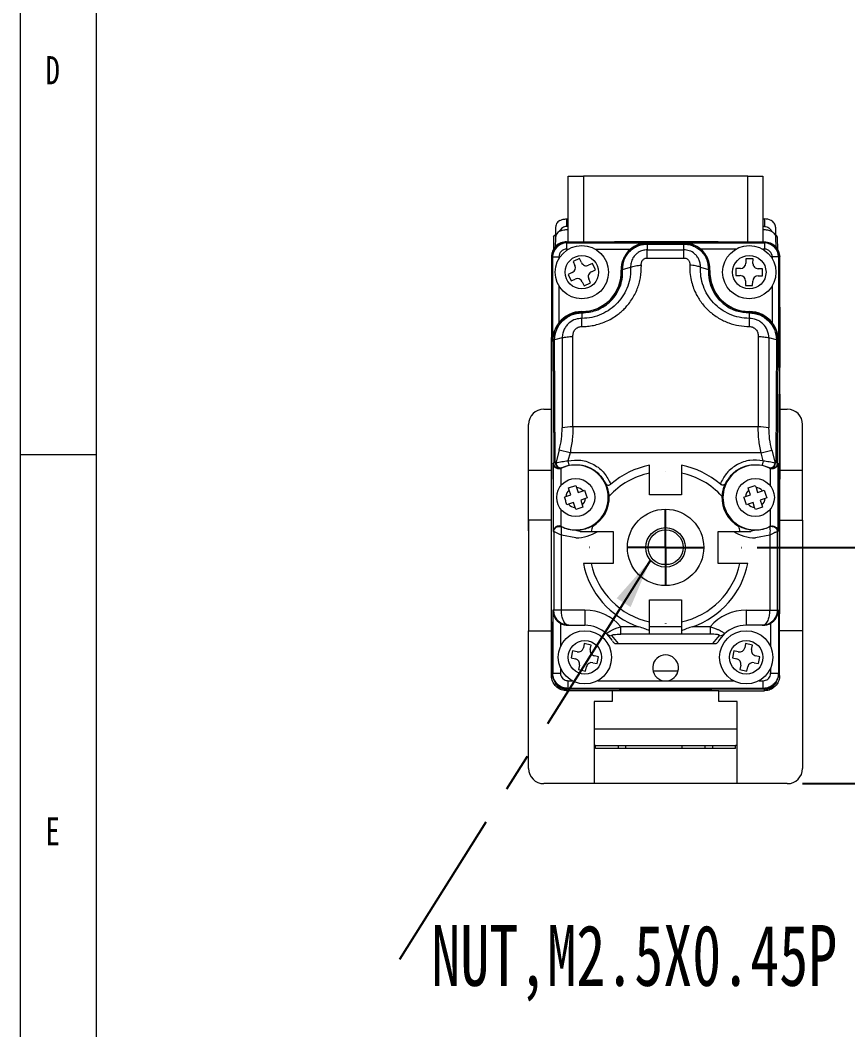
# Model space of a CAD drawing. Header units: millimetres. Extents: x 5 to 415, y 5 to 292.
# Drawn here: x 5 to 59.4, y 60.7 to 127 of the extents above; entities that cross this region are included whole.
import ezdxf

# ---------------------------------------------------------------- set-up
doc = ezdxf.new("R2010")
doc.units = ezdxf.units.MM
doc.linetypes.add('CENTERX2', pattern=[20.32, 12.7, -2.54, 2.54, -2.54])
doc.layers.add('CENTER_LINE', color=7, linetype='CENTERX2')
doc.styles.add('SLDTEXTSTYLE0', font='TXT', dxfattribs={"width": 0.7})
doc.styles.add('SLDTEXTSTYLE3', font='TXT', dxfattribs={"width": 0.75})
doc.dimstyles.new('SLDDIMSTYLE4', dxfattribs={"dimtxt": 4, "dimasz": 3.302, "dimexe": 0, "dimexo": 0.0625, "dimgap": 1, "dimtad": 1, "dimdec": 1, "dimrnd": 1e-09, "dimzin": 12, "dimdsep": 46, "dimtxsty": 'SLDTEXTSTYLE0', "dimsah": 1, "dimcen": 0.09, "dimadec": 0, "dimazin": 3, "dimtfac": 1, "dimtdec": 1, "dimtofl": 0, "dimtmove": 0, "dimatfit": 3, "dimfxl": 1, "dimfrac": 2, "dimtolj": 1, "dimtzin": 12, "dimarcsym": 0})
doc.dimstyles.new('SLDDIMSTYLE6', dxfattribs={"dimtxt": 0.18, "dimasz": 3.302, "dimexe": 0, "dimexo": 0.0625, "dimgap": 0, "dimtad": 0, "dimtih": 1, "dimtoh": 1, "dimdec": 0, "dimrnd": 1e-09, "dimzin": 0, "dimdsep": 46, "dimtxsty": 'Standard', "dimsah": 1, "dimcen": 0.09, "dimadec": 0, "dimazin": 0, "dimtfac": 3.302, "dimtdec": 0, "dimtofl": 0, "dimtmove": 0, "dimatfit": 3, "dimfxl": 1, "dimfrac": 2, "dimtolj": 1, "dimtzin": 0, "dimarcsym": 0})

# ---------------------------------------------------------------- blocks, each defined once
blk = doc.blocks.new('_D_33')
at = {"layer": 'CENTER_LINE'}
for p, q in [((53.416, 92.393), (67.411, 92.393)), ((66.411, 92.393), (66.411, 76.873)), ((56.406, 76.873), (67.411, 76.873))]:
    blk.add_line(p, q, dxfattribs=at)
for points in [[(66.411, 92.393), (65.903, 89.091), (66.919, 89.091)], [(66.411, 76.873), (66.919, 80.175), (65.903, 80.175)]]:
    blk.add_solid(points, dxfattribs=at)
at = {"layer": 'CENTER_LINE', "insert": (61.255, 79.839), "char_height": 4, "attachment_point": 1, "rotation": 90, "style": 'SLDTEXTSTYLE0'}
blk.add_mtext('15.5', dxfattribs=at)
blk = doc.blocks.new('SW_NOTE_0_10')
at = {"layer": 'CENTER_LINE', "color": 0, "insert": (2.097, 2.275), "char_height": 4, "attachment_point": 1, "style": 'SLDTEXTSTYLE0'}
blk.add_mtext('NUT,M2.5X0.45P', dxfattribs=at)
blk = doc.blocks.new('SW_CENTERMARKSYMBOL_11')
at = {"layer": 'CENTER_LINE', "color": 0}
for p, q in [((0, 5), (0, 5.01)), ((0, 0), (0, 2.5)), ((-5, 0), (-5.01, 0)), ((0, 0), (-2.5, 0)), ((0, 0), (0, -2.5)), ((0, 0), (2.5, 0)), ((5, 0), (5.01, 0)), ((0, -5), (0, -5.01))]:
    blk.add_line(p, q, dxfattribs=at)

msp = doc.modelspace()

# ---------------------------------------------------------------- linework, layer by layer
at = {"color": 7, "linetype": 'Continuous', "lineweight": 18}
for p, q in [((5, 292), (5, 5)), ((10, 287), (10, 10)), ((41.006, 112.475), (41.006, 116.775)), ((42.006, 116.775), (42.006, 112.475)), ((52.806, 116.775), (42.006, 116.775)), ((52.806, 112.475), (52.806, 116.775)), ((53.806, 116.775), (53.806, 112.475)), ((40.906, 113.976), (40.906, 113.476)), ((40.906, 113.975), (41.006, 113.975)), ((41.006, 113.476), (40.906, 113.476)), ((53.806, 113.975), (53.906, 113.975)), ((53.906, 113.476), (53.806, 113.476)), ((53.906, 113.975), (53.906, 113.476)), ((40.039, 112.775), (40.032, 111.933)), ((40.176, 112.975), (40.172, 112.726)), ((40.244, 112.975), (40.176, 112.975)), ((54.779, 111.933), (54.772, 112.775)), ((40.172, 112.726), (40.161, 112.127)), ((40.906, 112.475), (43.906, 112.475)), ((44.056, 112.45), (40.906, 112.45)), ((40.906, 112.427), (40.906, 112.394)), ((47.956, 112.427), (40.906, 112.427)), ((40.906, 112.394), (46.201, 112.394)), ((40.906, 112.394), (40.906, 111.987)), ((43.906, 112.45), (43.906, 112.475)), ((43.906, 112.475), (50.606, 112.475)), ((44.056, 112.46), (44.056, 112.45)), ((47.956, 112.46), (44.056, 112.46)), ((46.201, 112.383), (46.201, 112.394)), ((46.201, 112.383), (48.61, 112.383)), ((46.201, 112.322), (46.201, 111.941)), ((46.201, 112.322), (48.61, 112.322)), ((47.956, 112.467), (47.956, 112.427)), ((50.856, 112.467), (47.956, 112.467)), ((48.61, 112.383), (48.61, 112.394)), ((48.61, 112.394), (53.906, 112.394)), ((48.61, 111.941), (48.61, 112.322)), ((50.606, 112.475), (50.606, 112.467)), ((50.606, 112.475), (53.906, 112.475)), ((50.856, 112.427), (50.856, 112.467)), ((53.906, 112.43), (50.856, 112.43)), ((50.856, 112.427), (53.906, 112.427)), ((53.906, 112.427), (53.906, 112.394)), ((53.906, 112.394), (53.906, 111.987)), ((54.639, 112.726), (54.65, 112.127)), ((39.906, 111.475), (39.906, 108.575)), ((39.931, 108.328), (39.931, 111.476)), ((39.955, 106.173), (39.955, 111.475)), ((39.955, 111.475), (39.987, 111.475)), ((39.987, 111.475), (39.987, 105.975)), ((39.987, 111.475), (40.394, 111.475)), ((40.394, 111.475), (40.394, 111.357)), ((40.906, 111.987), (41.024, 111.987)), ((42.787, 111.987), (45.101, 111.987)), ((46.201, 111.941), (48.61, 111.941)), ((52.024, 111.987), (49.71, 111.987)), ((53.906, 111.987), (53.787, 111.987)), ((54.824, 111.475), (54.417, 111.475)), ((54.417, 111.475), (54.417, 111.357)), ((54.824, 111.475), (54.824, 105.975)), ((54.857, 111.475), (54.824, 111.475)), ((54.857, 106.173), (54.857, 111.475)), ((54.86, 108.128), (54.86, 111.476)), ((54.906, 108.175), (54.906, 111.475)), ((41.761, 111.369), (41.335, 111.179)), ((41.335, 111.179), (41.454, 110.913)), ((41.88, 111.103), (41.761, 111.369)), ((42.609, 111.046), (42.343, 110.927)), ((42.8, 110.62), (42.609, 111.046)), ((44.585, 110.648), (45.108, 110.807)), ((46.199, 111.406), (48.613, 111.406)), ((49.703, 110.807), (50.226, 110.648)), ((52.686, 111.354), (52.681, 111.062)), ((53.152, 111.347), (52.686, 111.354)), ((53.148, 111.055), (53.152, 111.347)), ((41.278, 110.45), (41.012, 110.331)), ((41.012, 110.331), (41.202, 109.905)), ((42.533, 110.501), (42.8, 110.62)), ((44.491, 110.596), (44.498, 110.596)), ((44.496, 110.675), (44.498, 110.596)), ((44.498, 110.596), (44.501, 110.475)), ((50.313, 110.596), (50.32, 110.596)), ((52.034, 110.722), (52.027, 110.256)), ((52.027, 110.256), (52.319, 110.251)), ((52.326, 110.718), (52.034, 110.722)), ((53.485, 110.233), (53.777, 110.229)), ((53.784, 110.695), (53.492, 110.7)), ((53.777, 110.229), (53.784, 110.695)), ((40.394, 109.594), (40.394, 107.146)), ((41.202, 109.905), (41.468, 110.024)), ((41.931, 109.848), (42.05, 109.581)), ((42.05, 109.581), (42.476, 109.772)), ((42.476, 109.772), (42.357, 110.038)), ((52.663, 109.896), (52.659, 109.604)), ((52.659, 109.604), (53.126, 109.597)), ((53.126, 109.597), (53.13, 109.889)), ((54.417, 109.594), (54.417, 107.146)), ((39.906, 108.575), (39.931, 108.575)), ((39.906, 108.575), (39.906, 97.475)), ((39.925, 106.173), (39.925, 108.328)), ((39.931, 108.328), (39.925, 108.328)), ((54.86, 108.175), (54.906, 108.175)), ((54.886, 108.128), (54.86, 108.128)), ((54.886, 106.173), (54.886, 108.128)), ((54.906, 108.175), (54.906, 104.203)), ((41.906, 107.862), (41.906, 107.887)), ((41.906, 107.8), (41.906, 107.441)), ((52.906, 107.887), (52.906, 107.862)), ((52.906, 107.8), (52.906, 107.441)), ((39.914, 87.475), (39.914, 106.173)), ((39.955, 106.173), (39.914, 106.173)), ((40.612, 106.158), (40.111, 106.029)), ((40.612, 106.158), (40.613, 100.239)), ((41.32, 100.315), (41.32, 106.26)), ((53.491, 106.26), (53.491, 100.315)), ((54.199, 106.158), (54.199, 100.239)), ((54.7, 106.029), (54.199, 106.158)), ((54.9, 106.173), (54.857, 106.173)), ((54.9, 104.203), (54.9, 106.173)), ((39.987, 105.975), (40.023, 105.975)), ((40.023, 105.975), (40.061, 97.92)), ((40.149, 97.975), (40.111, 106.029)), ((54.7, 106.029), (54.662, 97.975)), ((54.788, 105.975), (54.75, 97.92)), ((54.824, 105.975), (54.788, 105.975)), ((54.9, 104.203), (54.906, 104.203)), ((54.906, 102.463), (54.906, 104.203)), ((54.906, 102.463), (54.9, 102.463)), ((54.9, 87.475), (54.9, 102.463)), ((54.906, 102.463), (54.906, 97.475)), ((39.406, 101.473), (39.906, 101.473)), ((54.906, 101.473), (55.406, 101.473)), ((38.406, 97.473), (38.406, 100.473)), ((53.491, 100.315), (41.32, 100.315)), ((56.406, 97.473), (56.406, 100.473)), ((5, 98.5), (10, 98.5)), ((40.422, 98.79), (40.2, 97.933)), ((41.129, 98.607), (40.422, 98.79)), ((41.129, 98.607), (40.993, 98.082)), ((53.682, 98.607), (41.129, 98.607)), ((53.682, 98.607), (54.389, 98.79)), ((53.818, 98.082), (53.682, 98.607)), ((54.389, 98.79), (54.611, 97.933)), ((40.061, 97.92), (40.028, 97.92)), ((40.028, 97.92), (40.028, 93.43)), ((40.2, 97.933), (40.217, 97.936)), ((40.557, 97.612), (40.458, 97.581)), ((40.568, 97.589), (40.557, 97.612)), ((40.993, 98.082), (41.056, 97.789)), ((46.356, 97.282), (46.356, 97.792)), ((48.456, 97.792), (48.456, 97.282)), ((53.818, 98.082), (53.756, 97.789)), ((54.255, 97.612), (54.243, 97.589)), ((54.353, 97.581), (54.255, 97.612)), ((54.611, 97.933), (54.594, 97.936)), ((54.75, 97.92), (54.783, 97.92)), ((54.783, 97.92), (54.783, 93.43)), ((38.406, 93.473), (38.404, 97.472)), ((38.404, 97.472), (38.406, 97.472)), ((38.406, 94.173), (38.406, 97.473)), ((38.406, 97.473), (39.906, 97.473)), ((39.906, 97.475), (39.914, 97.475)), ((39.906, 97.473), (39.906, 96.873)), ((39.906, 97.473), (39.914, 97.473)), ((39.906, 93.425), (39.906, 97.375)), ((39.906, 97.375), (39.914, 97.375)), ((46.356, 95.843), (46.356, 97.282)), ((48.456, 97.282), (48.456, 95.843)), ((54.9, 97.475), (54.906, 97.475)), ((54.9, 97.473), (54.906, 97.473)), ((54.906, 97.375), (54.9, 97.375)), ((54.906, 97.473), (54.906, 96.873)), ((54.906, 97.473), (56.406, 97.473)), ((54.906, 93.425), (54.906, 97.375)), ((56.406, 94.173), (56.406, 97.473)), ((41.03, 96.305), (41.504, 96.464)), ((41.078, 96.163), (41.03, 96.305)), ((41.504, 96.464), (41.552, 96.322)), ((41.552, 96.322), (41.658, 96.006)), ((52.83, 96.305), (53.304, 96.464)), ((52.878, 96.163), (52.83, 96.305)), ((53.304, 96.464), (53.352, 96.322)), ((53.352, 96.322), (53.458, 96.006)), ((40.758, 95.704), (40.859, 95.738)), ((40.859, 95.738), (41.184, 95.847)), ((41.184, 95.847), (41.078, 96.163)), ((41.658, 96.006), (41.983, 96.115)), ((42.152, 95.608), (41.828, 95.5)), ((41.983, 96.115), (42.084, 96.149)), ((42.253, 95.642), (42.152, 95.608)), ((43.68, 95.727), (43.705, 95.755)), ((48.456, 95.843), (46.356, 95.843)), ((51.106, 95.755), (51.132, 95.727)), ((52.558, 95.704), (52.659, 95.738)), ((52.659, 95.738), (52.984, 95.847)), ((52.984, 95.847), (52.878, 96.163)), ((53.458, 96.006), (53.783, 96.115)), ((53.952, 95.608), (53.628, 95.5)), ((53.783, 96.115), (53.884, 96.149)), ((54.053, 95.642), (53.952, 95.608)), ((41.029, 95.232), (40.928, 95.198)), ((41.354, 95.341), (41.029, 95.232)), ((41.459, 95.025), (41.354, 95.341)), ((41.507, 94.883), (41.459, 95.025)), ((41.981, 95.042), (41.507, 94.883)), ((41.828, 95.5), (41.933, 95.184)), ((41.933, 95.184), (41.981, 95.042)), ((52.829, 95.232), (52.728, 95.198)), ((53.154, 95.341), (52.829, 95.232)), ((53.259, 95.025), (53.154, 95.341)), ((53.307, 94.883), (53.259, 95.025)), ((53.781, 95.042), (53.307, 94.883)), ((53.628, 95.5), (53.733, 95.184)), ((53.733, 95.184), (53.781, 95.042)), ((39.906, 94.173), (38.406, 94.173)), ((38.406, 94.173), (38.406, 86.923)), ((40.556, 93.738), (40.568, 93.762)), ((42.597, 93.765), (42.608, 93.801)), ((52.203, 93.801), (52.214, 93.765)), ((54.243, 93.762), (54.255, 93.738)), ((54.906, 94.173), (56.406, 94.173)), ((56.406, 94.173), (56.406, 86.923)), ((39.906, 88.025), (39.906, 93.425)), ((40.028, 93.43), (40.063, 93.43)), ((40.063, 93.43), (40.063, 88.275)), ((41.506, 93.018), (40.563, 93.191)), ((40.563, 88.275), (40.563, 93.191)), ((41.521, 93.518), (41.506, 93.518)), ((41.794, 93.443), (42.517, 93.443)), ((42.517, 93.443), (43.956, 93.443)), ((43.956, 93.443), (43.956, 91.343)), ((50.856, 93.443), (52.294, 93.443)), ((50.856, 91.343), (50.856, 93.443)), ((52.294, 93.443), (53.017, 93.443)), ((53.306, 93.518), (53.29, 93.518)), ((54.248, 93.191), (53.306, 93.018)), ((54.248, 93.191), (54.248, 88.275)), ((54.748, 93.43), (54.748, 88.275)), ((54.783, 93.43), (54.748, 93.43)), ((54.906, 88.025), (54.906, 93.425)), ((56.406, 93.476), (56.407, 88.308)), ((42.517, 91.343), (42.007, 91.343)), ((43.956, 91.343), (42.517, 91.343)), ((47.667, 91.273), (47.145, 91.273)), ((52.294, 91.343), (50.856, 91.343)), ((52.804, 91.343), (52.294, 91.343)), ((46.356, 87.505), (46.356, 88.943)), ((46.356, 88.943), (48.456, 88.943)), ((48.456, 88.943), (48.456, 87.505)), ((40.063, 88.275), (39.995, 88.275)), ((39.995, 88.275), (39.995, 84.129)), ((42.106, 88.275), (40.563, 88.275)), ((42.106, 88.275), (42.106, 87.275)), ((52.706, 88.275), (54.248, 88.275)), ((52.706, 88.275), (52.706, 87.275)), ((54.248, 88.275), (54.748, 88.275)), ((54.748, 88.275), (54.817, 88.275)), ((54.817, 88.275), (54.817, 84.129)), ((56.406, 88.308), (56.407, 88.308)), ((56.407, 88.308), (56.411, 78.078)), ((39.906, 88.025), (39.909, 88.025)), ((39.909, 83.975), (39.909, 88.025)), ((54.902, 88.025), (54.906, 88.025)), ((54.902, 83.975), (54.902, 88.025)), ((38.406, 77.873), (38.406, 86.923)), ((38.406, 86.923), (39.909, 86.923)), ((39.914, 87.475), (39.963, 87.475)), ((39.963, 87.475), (39.963, 84.098)), ((40.503, 87.41), (40.503, 85.877)), ((41.004, 87.275), (41.054, 87.275)), ((41.054, 87.275), (42.106, 87.275)), ((45.637, 87.185), (44.466, 87.185)), ((46.356, 86.911), (46.356, 87.505)), ((48.456, 87.185), (46.356, 87.185)), ((46.356, 86.695), (46.356, 86.911)), ((48.456, 87.505), (48.456, 86.911)), ((48.456, 86.911), (48.456, 86.695)), ((50.345, 87.185), (49.174, 87.185)), ((50.345, 87.185), (50.345, 86.695)), ((53.757, 87.275), (52.706, 87.275)), ((53.757, 87.275), (53.808, 87.275)), ((54.308, 87.41), (54.308, 85.877)), ((54.848, 87.475), (54.9, 87.475)), ((54.848, 84.098), (54.848, 87.475)), ((56.406, 86.923), (54.902, 86.923)), ((56.406, 86.923), (56.406, 77.873)), ((43.531, 86.718), (43.893, 86.27)), ((44.303, 86.075), (43.87, 86.595)), ((46.356, 86.695), (44.466, 86.695)), ((48.456, 86.695), (46.356, 86.695)), ((50.345, 86.695), (48.456, 86.695)), ((50.509, 86.075), (50.941, 86.595)), ((50.901, 86.25), (51.281, 86.718)), ((41.302, 85.591), (41.201, 85.135)), ((41.587, 85.527), (41.302, 85.591)), ((42.068, 86.078), (42.004, 85.793)), ((42.523, 85.977), (42.068, 86.078)), ((42.46, 85.692), (42.523, 85.977)), ((44.303, 86.075), (50.509, 86.075)), ((51.902, 85.591), (51.801, 85.135)), ((52.187, 85.527), (51.902, 85.591)), ((52.668, 86.078), (52.604, 85.793)), ((53.123, 85.977), (52.668, 86.078)), ((53.06, 85.692), (53.123, 85.977)), ((41.201, 85.135), (41.486, 85.072)), ((43.01, 85.211), (42.726, 85.275)), ((42.909, 84.756), (43.01, 85.211)), ((51.801, 85.135), (52.086, 85.072)), ((53.61, 85.211), (53.326, 85.275)), ((53.509, 84.756), (53.61, 85.211)), ((40.503, 84.469), (40.503, 84.129)), ((41.751, 84.654), (41.688, 84.37)), ((41.688, 84.37), (42.144, 84.268)), ((42.144, 84.268), (42.207, 84.553)), ((42.625, 84.819), (42.909, 84.756)), ((48.231, 84.273), (46.58, 84.273)), ((52.351, 84.654), (52.288, 84.37)), ((52.288, 84.37), (52.744, 84.268)), ((52.744, 84.268), (52.807, 84.553)), ((53.225, 84.819), (53.509, 84.756)), ((54.308, 84.469), (54.308, 84.129)), ((39.995, 84.129), (39.963, 84.098)), ((39.995, 84.129), (40.503, 84.129)), ((40.995, 83.638), (41.265, 83.638)), ((40.995, 83.638), (40.995, 83.13)), ((42.946, 83.638), (47.258, 83.638)), ((47.553, 83.638), (51.865, 83.638)), ((53.546, 83.638), (53.817, 83.638)), ((53.817, 83.13), (53.817, 83.638)), ((54.308, 84.129), (54.817, 84.129)), ((54.817, 84.129), (54.848, 84.098)), ((44.356, 83.077), (40.906, 83.077)), ((43.906, 82.979), (40.906, 82.979)), ((40.995, 83.13), (40.963, 83.098)), ((40.963, 83.098), (44.406, 83.098)), ((53.817, 83.13), (40.995, 83.13)), ((43.906, 82.991), (50.906, 82.991)), ((43.906, 82.979), (43.906, 82.991)), ((43.906, 82.979), (43.906, 82.273)), ((44.356, 83.098), (44.356, 83.077)), ((44.356, 83.065), (44.356, 83.077)), ((50.456, 83.065), (44.356, 83.065)), ((44.406, 83.098), (44.406, 83.075)), ((44.406, 83.075), (50.406, 83.075)), ((53.848, 83.098), (50.406, 83.098)), ((50.406, 83.075), (50.406, 83.098)), ((50.456, 83.098), (50.456, 83.077)), ((50.456, 83.065), (50.456, 83.077)), ((53.906, 83.077), (50.456, 83.077)), ((50.906, 82.979), (50.906, 82.991)), ((50.906, 82.273), (50.906, 82.979)), ((50.906, 82.979), (53.906, 82.979)), ((53.817, 83.13), (53.848, 83.098)), ((43.906, 82.273), (42.706, 82.273)), ((42.706, 82.273), (42.706, 76.873)), ((52.106, 82.273), (50.906, 82.273)), ((52.106, 76.873), (52.106, 82.273)), ((42.706, 80.474), (52.106, 80.477)), ((42.806, 79.373), (42.706, 79.373)), ((42.806, 79.173), (42.806, 79.373)), ((42.806, 79.373), (44.306, 79.373)), ((52.006, 79.173), (42.806, 79.173)), ((44.306, 79.373), (44.806, 79.373)), ((44.806, 79.173), (44.806, 79.373)), ((44.806, 79.373), (48.506, 79.373)), ((48.506, 79.373), (50.006, 79.373)), ((50.006, 79.173), (50.006, 79.373)), ((50.006, 79.373), (50.506, 79.373)), ((50.506, 79.373), (52.006, 79.373)), ((52.006, 79.173), (52.006, 79.373)), ((52.106, 79.373), (52.006, 79.373)), ((56.411, 78.078), (56.406, 77.976)), ((42.706, 76.873), (39.406, 76.873)), ((52.106, 76.873), (42.706, 76.873)), ((55.406, 76.873), (52.106, 76.873))]:
    msp.add_line(p, q, dxfattribs=at)
at = {"color": 8, "linetype": 'Continuous', "lineweight": 18}
for p, q in [((53.906, 112.427), (53.906, 112.43)), ((39.955, 111.474), (39.931, 111.476)), ((54.86, 111.476), (54.857, 111.476)), ((44.539, 111.001), (44.496, 110.675)), ((54.718, 106.426), (54.788, 105.975)), ((40.528, 97.572), (40.528, 96.452)), ((54.283, 97.572), (54.283, 96.452)), ((40.528, 94.894), (40.528, 93.779)), ((54.283, 94.894), (54.283, 93.779)), ((44.306, 79.173), (44.306, 79.373)), ((48.506, 79.173), (48.506, 79.373)), ((50.506, 79.173), (50.506, 79.373))]:
    msp.add_line(p, q, dxfattribs=at)
at = {"color": 7, "linetype": 'Continuous', "lineweight": 18, "flags": 128}
for points in [[(40.039, 112.775), (40.112, 112.884), (40.176, 112.959)], [(54.772, 112.775), (54.699, 112.884), (54.622, 112.973)], [(44.466, 86.695), (44.466, 86.719), (44.466, 86.757), (44.466, 86.807), (44.466, 86.868), (44.466, 86.939), (44.466, 87.017), (44.466, 87.1), (44.466, 87.185)]]:
    msp.add_lwpolyline(points, dxfattribs=at)
at = {"color": 7, "linetype": 'Continuous', "lineweight": 18}
for centre, radius in [((41.906, 110.475), 1.75), ((52.906, 110.475), 1.75), ((41.906, 110.475), 1.1), ((52.906, 110.475), 1.1), ((41.506, 95.673), 1.25), ((53.306, 95.673), 1.25), ((47.406, 92.393), 2.51), ((47.406, 92.393), 1.3), ((47.406, 92.393), 1.15), ((42.106, 85.173), 1.75), ((52.706, 85.173), 1.75), ((42.106, 85.173), 1.1), ((52.706, 85.173), 1.1)]:
    msp.add_circle(centre, radius, dxfattribs=at)
for centre, radius, start, end in [((53.906, 112.975), 1, 63.69863, 90), ((40.672, 112.717), 0.5, 117.88834, 179), ((40.906, 111.475), 0.951, 90, 180), ((40.906, 111.475), 0.919, 90, 180), ((53.906, 111.475), 0.951, 0, 90), ((53.906, 111.475), 0.919, 0, 90), ((40.906, 111.475), 0.512, 90, 180), ((46.201, 110.675), 1.712, 129.9741, 182.66588), ((48.61, 110.675), 1.712, 357.33412, 50.0259), ((53.906, 111.475), 0.512, 0, 90), ((41.135, 110.77), 0.35, 294.10475, 24.10475), ((42.2, 111.246), 0.35, 204.10475, 294.10475), ((52.331, 111.068), 0.35, 269.12294, 359.12294), ((53.498, 111.05), 0.35, 179.12294, 269.12294), ((41.906, 110.475), 2.588, 270, 2.66588), ((42.676, 110.181), 0.35, 114.10475, 204.10475), ((52.906, 110.475), 2.588, 177.33412, 270), ((52.313, 109.901), 0.35, 359.12294, 89.12294), ((53.48, 109.883), 0.35, 89.12294, 179.12294), ((41.611, 109.705), 0.35, 24.10475, 114.10475), ((41.906, 105.975), 1.912, 90, 142.25835), ((52.906, 105.975), 1.912, 37.74165, 90), ((39.406, 100.473), 1, 90, 180), ((55.406, 100.473), 1, 0, 90), ((41.28, 97.355), 2.96, 89.21959, 103.01862), ((53.532, 97.355), 2.96, 76.98138, 90.78041), ((40.154, 97.869), 0.106, 92.8684, 151.15593), ((40.406, 97.92), 0.369, 289.34492, 296.10388), ((41.506, 95.675), 2.131, 243.89612, 116.10388), ((47.406, 92.393), 5.5, 101.00584, 130.89061), ((47.406, 92.393), 5.5, 49.10939, 78.99416), ((53.306, 95.675), 2.131, 63.89612, 296.10388), ((54.406, 97.92), 0.369, 243.89612, 250.65508), ((54.657, 97.869), 0.106, 28.84509, 87.13117), ((47.406, 92.393), 5, 102.12235, 137.74369), ((47.406, 92.393), 5, 42.25631, 77.87765), ((41.506, 95.673), 0.65, 42.79227, 85.91924), ((53.306, 95.673), 0.65, 42.79227, 85.91924), ((41.506, 95.673), 0.65, 131.15897, 174.28594), ((41.506, 95.673), 0.65, 311.15897, 354.28594), ((41.506, 95.675), 2.201, 299.74165, 2.08246), ((53.306, 95.675), 2.201, 177.91754, 240.25835), ((53.306, 95.673), 0.65, 131.15897, 174.28594), ((53.306, 95.673), 0.65, 311.15897, 354.28594), ((41.506, 95.673), 0.65, 222.79227, 265.91924), ((53.306, 95.673), 0.65, 222.79227, 265.91924), ((40.406, 93.43), 0.369, 63.89612, 70.65508), ((47.406, 92.393), 5, 164.08042, 167.87765), ((47.406, 92.393), 5, 12.12235, 15.91958), ((54.406, 93.43), 0.369, 109.34492, 116.10388), ((41.506, 95.675), 2.657, 270, 302.85003), ((53.306, 95.675), 2.657, 237.14997, 270), ((47.406, 92.393), 5.5, 191.00584, 251.24061), ((47.406, 92.393), 5, 192.12235, 257.87765), ((47.406, 92.393), 5, 282.12235, 347.87765), ((47.406, 92.393), 5.5, 288.75939, 348.99416), ((42.106, 85.175), 3.1, 40.41773, 90), ((52.706, 85.175), 3.1, 90, 139.58227), ((42.106, 85.175), 2.1, 47.27154, 90), ((52.706, 85.175), 2.1, 90, 132.72846), ((43.848, 87.064), 0.47, 227.47679, 272.6664), ((50.963, 87.064), 0.47, 267.3336, 312.52321), ((41.663, 85.869), 0.35, 257.48214, 347.48214), ((42.802, 85.616), 0.35, 167.48214, 257.48214), ((52.263, 85.869), 0.35, 257.48214, 347.48214), ((53.402, 85.616), 0.35, 167.48214, 257.48214), ((41.41, 84.73), 0.35, 347.48214, 77.48214), ((47.406, 84.475), 0.85, 279.97078, 260.02922), ((52.01, 84.73), 0.35, 347.48214, 77.48214), ((42.549, 84.477), 0.35, 77.48214, 167.48214), ((53.149, 84.477), 0.35, 77.48214, 167.48214), ((47.406, 84.475), 0.85, 260.02922, 279.97078), ((39.406, 77.873), 1, 180, 270), ((55.406, 77.873), 1, 270, 0)]:
    msp.add_arc(centre, radius, start, end, dxfattribs=at)
for centre, major_axis, ratio, start_param, end_param in [((46.201, 110.704), (0, 1.69), 0.999853, 0, 0.708773), ((48.61, 110.704), (0, 1.69), 0.999853, 5.574412, 6.283185), ((41.873, 105.975), (1.886, 0), 0.999853, 2.472305, 3.141593), ((52.938, 105.975), (1.886, 0), 0.999853, 0, 0.669288), ((41.012, 88.275), (1.018, 0), 0.982697, 3.141593, 4.188702), ((53.799, 88.275), (1.018, 0), 0.982697, 5.236076, 6.283185), ((41.004, 88.275), (-1, 0), 0.999848, 1.04711, 1.570796), ((53.808, 88.275), (-1, 0), 0.999848, 1.570796, 2.094483), ((40.963, 84.098), (0.707, 0.707), 0.999695, 2.356347, 3.926839), ((53.848, 84.098), (0.707, -0.707), 0.999695, 5.497939, 7.068431)]:
    msp.add_ellipse(centre, major_axis=major_axis, ratio=ratio, start_param=start_param, end_param=end_param, dxfattribs=at)
for points in [[(41.006, 116.775), (41.021, 116.775), (41.051, 116.775), (41.282, 116.775), (41.613, 116.775), (41.875, 116.775), (42.006, 116.775)], [(52.806, 116.775), (52.937, 116.775), (53.199, 116.775), (53.529, 116.775), (53.761, 116.775), (53.791, 116.775), (53.806, 116.775)], [(40.463, 113.872), (40.533, 113.902), (40.675, 113.962), (40.829, 113.971), (40.906, 113.975)], [(40.438, 113.159), (40.528, 113.199), (40.709, 113.278), (40.907, 113.273), (41.006, 113.27)], [(53.806, 113.27), (53.904, 113.273), (54.102, 113.278), (54.283, 113.199), (54.373, 113.159)], [(54.373, 113.159), (54.411, 113.136), (54.487, 113.088), (54.57, 112.982), (54.627, 112.859), (54.635, 112.771), (54.639, 112.726)], [(40.906, 112.475), (40.775, 112.46), (40.513, 112.43), (40.182, 112.199), (39.951, 111.869), (39.921, 111.607), (39.906, 111.475)], [(46.201, 112.322), (46.201, 112.339), (46.201, 112.374), (46.201, 112.38), (46.201, 112.383)], [(48.61, 112.322), (48.61, 112.339), (48.61, 112.374), (48.61, 112.38), (48.61, 112.383)], [(53.906, 112.475), (54.037, 112.46), (54.299, 112.43), (54.629, 112.199), (54.861, 111.869), (54.891, 111.607), (54.906, 111.475)], [(46.199, 111.406), (46.199, 111.51), (46.2, 111.718), (46.201, 111.867), (46.201, 111.941)], [(48.613, 111.406), (48.612, 111.51), (48.612, 111.718), (48.611, 111.867), (48.61, 111.941)], [(40.928, 95.198), (40.899, 95.282), (40.843, 95.451), (40.786, 95.62), (40.758, 95.704)], [(42.084, 96.149), (42.112, 96.064), (42.168, 95.895), (42.225, 95.727), (42.253, 95.642)], [(52.728, 95.198), (52.699, 95.282), (52.643, 95.451), (52.586, 95.62), (52.558, 95.704)], [(53.884, 96.149), (53.912, 96.064), (53.968, 95.895), (54.025, 95.727), (54.053, 95.642)], [(40.563, 88.275), (40.498, 88.275), (40.368, 88.275), (40.204, 88.275), (40.088, 88.275), (40.071, 88.275), (40.063, 88.275)]]:
    msp.add_open_spline(points, degree=3, dxfattribs=at)
for points, knots in [([(40.184, 113.432), (40.182, 113.327), (40.18, 113.181), (40.177, 113.021), (40.176, 112.975)], [0, 0, 0, 0, 0.715699, 1, 1, 1, 1]), ([(40.463, 113.872), (40.418, 113.845), (40.33, 113.791), (40.238, 113.665), (40.192, 113.541), (40.186, 113.463), (40.184, 113.432)], [0, 0, 0, 0, 0.270501, 0.540639, 0.820445, 1, 1, 1, 1]), ([(40.906, 113.476), (40.856, 113.471), (40.756, 113.463), (40.621, 113.395), (40.507, 113.294), (40.463, 113.205), (40.44, 113.16)], [0, 0, 0, 0, 0.249883, 0.499844, 0.749883, 1, 1, 1, 1]), ([(53.906, 113.476), (53.955, 113.471), (54.055, 113.463), (54.191, 113.395), (54.304, 113.294), (54.349, 113.205), (54.371, 113.16)], [0, 0, 0, 0, 0.249826, 0.499768, 0.749826, 1, 1, 1, 1]), ([(54.627, 113.432), (54.623, 113.478), (54.614, 113.568), (54.554, 113.695), (54.466, 113.802), (54.387, 113.849), (54.349, 113.872)], [0, 0, 0, 0, 0.268331, 0.522065, 0.764688, 1, 1, 1, 1]), ([(54.627, 113.432), (54.628, 113.357), (54.631, 113.212), (54.634, 113.052), (54.635, 112.975)], [0, 0, 0, 0, 0.523313, 1, 1, 1, 1]), ([(39.931, 111.476), (39.941, 111.585), (39.963, 111.804), (40.131, 112.097), (40.378, 112.317), (40.653, 112.434), (40.834, 112.446), (40.906, 112.45)], [0, 0, 0, 0, 0.2147029, 0.4294066, 0.6440916, 0.8587692, 1, 1, 1, 1]), ([(46.201, 112.383), (45.996, 112.362), (45.579, 112.318), (45.042, 111.979), (44.716, 111.55), (44.561, 111.211), (44.543, 111.042), (44.539, 111.001)], [0, 0, 0, 0, 0.2611454, 0.5316028, 0.7815311, 0.9478388, 1, 1, 1, 1]), ([(44.585, 110.648), (44.603, 110.864), (44.637, 111.296), (44.947, 111.763), (45.275, 112.044), (45.562, 112.201), (45.874, 112.302), (46.092, 112.315), (46.201, 112.322)], [0, 0, 0, 0, 0.249328, 0.498429, 0.623734, 0.74892, 0.874188, 1, 1, 1, 1]), ([(50.284, 111.002), (50.281, 111.018), (50.25, 111.174), (50.125, 111.519), (49.779, 111.97), (49.237, 112.317), (48.817, 112.361), (48.61, 112.383)], [0, 0, 0, 0, 0.019748, 0.204658, 0.465549, 0.736715, 1, 1, 1, 1]), ([(48.61, 112.322), (48.719, 112.315), (48.937, 112.302), (49.249, 112.201), (49.536, 112.044), (49.865, 111.763), (50.174, 111.296), (50.209, 110.864), (50.226, 110.648)], [0, 0, 0, 0, 0.125761, 0.251022, 0.376238, 0.501616, 0.75075, 1, 1, 1, 1]), ([(53.906, 112.43), (54.016, 112.427), (54.136, 112.425), (54.236, 112.368), (54.244, 112.364)], [0, 0, 0, 0, 0.926341, 1, 1, 1, 1]), ([(46.201, 111.941), (46.102, 111.933), (45.894, 111.917), (45.629, 111.792), (45.413, 111.619), (45.241, 111.396), (45.122, 111.115), (45.112, 110.905), (45.108, 110.807)], [0, 0, 0, 0, 0.1677364, 0.3521428, 0.4871717, 0.6389737, 0.831837, 1, 1, 1, 1]), ([(49.703, 110.807), (49.7, 110.898), (49.693, 111.073), (49.606, 111.315), (49.481, 111.521), (49.279, 111.732), (48.985, 111.905), (48.729, 111.93), (48.61, 111.941)], [0, 0, 0, 0, 0.1558575, 0.3009533, 0.4379236, 0.5671246, 0.799357, 1, 1, 1, 1]), ([(54.792, 111.792), (54.809, 111.757), (54.856, 111.658), (54.858, 111.547), (54.86, 111.476)], [0, 0, 0, 0, 0.3551991, 1, 1, 1, 1]), ([(41.901, 106.906), (42.03, 106.909), (42.289, 106.915), (42.682, 106.977), (43.078, 107.078), (43.479, 107.228), (43.87, 107.423), (44.206, 107.644), (44.485, 107.867), (44.714, 108.084), (44.947, 108.343), (45.175, 108.649), (45.385, 109.004), (45.551, 109.369), (45.675, 109.737), (45.802, 110.255), (45.812, 110.663), (45.818, 110.946)], [0, 0, 0, 0, 0.060235, 0.121547, 0.186565, 0.252318, 0.32267, 0.392872, 0.442647, 0.492629, 0.543146, 0.609312, 0.67526, 0.741717, 0.80245, 0.863246, 1, 1, 1, 1]), ([(45.108, 110.807), (45.107, 110.597), (45.106, 110.174), (44.942, 109.554), (44.667, 108.971), (44.274, 108.452), (43.781, 108.017), (43.203, 107.693), (42.57, 107.479), (42.126, 107.454), (41.906, 107.441)], [0, 0, 0, 0, 0.123584, 0.248726, 0.373798, 0.499207, 0.624438, 0.749796, 0.875432, 1, 1, 1, 1]), ([(45.108, 110.807), (45.212, 110.837), (45.419, 110.897), (45.685, 110.929), (45.818, 110.946)], [0, 0, 0, 0, 0.5001299, 1, 1, 1, 1]), ([(45.818, 110.946), (45.815, 110.972), (45.809, 111.026), (45.822, 111.108), (45.851, 111.189), (45.897, 111.262), (45.958, 111.324), (46.032, 111.37), (46.113, 111.401), (46.17, 111.405), (46.199, 111.406)], [0, 0, 0, 0, 0.11782, 0.242931, 0.371062, 0.499161, 0.624773, 0.752597, 0.87771, 1, 1, 1, 1]), ([(48.613, 111.406), (48.641, 111.405), (48.698, 111.401), (48.779, 111.37), (48.853, 111.324), (48.914, 111.263), (48.96, 111.189), (48.989, 111.109), (49.003, 111.026), (48.996, 110.972), (48.993, 110.945)], [0, 0, 0, 0, 0.120683, 0.247152, 0.372056, 0.500257, 0.625655, 0.756459, 0.880216, 1, 1, 1, 1]), ([(48.993, 110.945), (48.993, 110.779), (48.992, 110.443), (49.075, 109.963), (49.204, 109.512), (49.416, 109.008), (49.752, 108.454), (50.263, 107.897), (50.871, 107.447), (51.538, 107.132), (52.222, 106.938), (52.682, 106.917), (52.91, 106.906)], [0, 0, 0, 0, 0.080707, 0.163031, 0.235727, 0.308087, 0.427291, 0.54596, 0.667966, 0.784297, 0.893231, 1, 1, 1, 1]), ([(49.703, 110.807), (49.693, 110.811), (49.599, 110.841), (49.373, 110.899), (49.125, 110.929), (48.993, 110.945)], [0, 0, 0, 0, 0.0573832, 0.5007192, 1, 1, 1, 1]), ([(52.906, 107.441), (52.685, 107.454), (52.241, 107.48), (51.607, 107.692), (51.031, 108.017), (50.538, 108.452), (50.144, 108.971), (49.87, 109.554), (49.705, 110.174), (49.704, 110.597), (49.703, 110.807)], [0, 0, 0, 0, 0.1246908, 0.2501464, 0.3754264, 0.5008375, 0.6259945, 0.7513068, 0.8764488, 1, 1, 1, 1]), ([(41.906, 107.8), (42.222, 107.831), (42.712, 107.88), (43.312, 108.179), (43.745, 108.502), (44.117, 108.927), (44.401, 109.44), (44.581, 110.025), (44.584, 110.437), (44.585, 110.648)], [0, 0, 0, 0, 0.2085135, 0.3236811, 0.4455327, 0.5742537, 0.7096409, 0.8517686, 1, 1, 1, 1]), ([(44.501, 110.475), (44.493, 110.309), (44.477, 109.978), (44.33, 109.486), (44.098, 109.037), (43.829, 108.701), (43.583, 108.471), (43.31, 108.263), (42.936, 108.059), (42.439, 107.894), (42.087, 107.873), (41.906, 107.862)], [0, 0, 0, 0, 0.125745, 0.25123, 0.384795, 0.501655, 0.567479, 0.631015, 0.751263, 0.872159, 1, 1, 1, 1]), ([(44.498, 110.596), (44.499, 110.601), (44.501, 110.61), (44.519, 110.624), (44.547, 110.637), (44.573, 110.644), (44.585, 110.648)], [0, 0, 0, 0, 0.247686, 0.500027, 0.752355, 1, 1, 1, 1]), ([(50.226, 110.648), (50.229, 110.412), (50.236, 109.936), (50.467, 109.306), (50.826, 108.748), (51.335, 108.264), (52.056, 107.878), (52.624, 107.826), (52.906, 107.8)], [0, 0, 0, 0, 0.165533, 0.335366, 0.46358, 0.624197, 0.813309, 1, 1, 1, 1]), ([(50.313, 110.596), (50.311, 110.603), (50.306, 110.615), (50.277, 110.631), (50.25, 110.641), (50.232, 110.646), (50.226, 110.648)], [0, 0, 0, 0, 0.375097, 0.670769, 0.878802, 1, 1, 1, 1]), ([(52.906, 107.862), (52.721, 107.873), (52.358, 107.896), (51.846, 108.07), (51.381, 108.334), (50.989, 108.682), (50.67, 109.104), (50.487, 109.489), (50.384, 109.824), (50.329, 110.1), (50.306, 110.364), (50.311, 110.535), (50.313, 110.596)], [0, 0, 0, 0, 0.126294, 0.248663, 0.370087, 0.498036, 0.617487, 0.748454, 0.805475, 0.874075, 0.955183, 1, 1, 1, 1]), ([(40.083, 106.427), (40.086, 106.446), (40.119, 106.68), (40.314, 107.023), (40.635, 107.39), (40.984, 107.638), (41.407, 107.823), (41.734, 107.848), (41.906, 107.862)], [0, 0, 0, 0, 0.023377, 0.284963, 0.454083, 0.610185, 0.794428, 1, 1, 1, 1]), ([(40.111, 106.029), (40.14, 106.261), (40.198, 106.724), (40.612, 107.308), (41.202, 107.719), (41.671, 107.773), (41.906, 107.8)], [0, 0, 0, 0, 0.249805, 0.499421, 0.749356, 1, 1, 1, 1]), ([(41.906, 107.862), (41.906, 107.859), (41.906, 107.852), (41.906, 107.817), (41.906, 107.8)], [0, 0, 0, 0, 0.497258, 1, 1, 1, 1]), ([(52.906, 107.8), (52.906, 107.817), (52.906, 107.852), (52.906, 107.859), (52.906, 107.862)], [0, 0, 0, 0, 0.502742, 1, 1, 1, 1]), ([(52.906, 107.862), (53.084, 107.847), (53.459, 107.816), (53.917, 107.59), (54.268, 107.3), (54.52, 106.969), (54.688, 106.669), (54.713, 106.469), (54.718, 106.426)], [0, 0, 0, 0, 0.213112, 0.447815, 0.598568, 0.757367, 0.948269, 1, 1, 1, 1]), ([(52.906, 107.8), (53.14, 107.773), (53.609, 107.72), (54.199, 107.309), (54.613, 106.725), (54.671, 106.261), (54.7, 106.029)], [0, 0, 0, 0, 0.250224, 0.500004, 0.749764, 1, 1, 1, 1]), ([(41.906, 107.441), (41.766, 107.428), (41.469, 107.4), (41.126, 107.201), (40.891, 106.963), (40.743, 106.731), (40.637, 106.459), (40.621, 106.261), (40.612, 106.158)], [0, 0, 0, 0, 0.20459, 0.437673, 0.566426, 0.702382, 0.846176, 1, 1, 1, 1]), ([(41.32, 106.26), (41.322, 106.34), (41.325, 106.46), (41.392, 106.608), (41.463, 106.709), (41.554, 106.794), (41.661, 106.857), (41.779, 106.899), (41.861, 106.904), (41.901, 106.906)], [0, 0, 0, 0, 0.245572, 0.373218, 0.499285, 0.625401, 0.751777, 0.877837, 1, 1, 1, 1]), ([(41.901, 106.906), (41.902, 107.01), (41.904, 107.217), (41.905, 107.366), (41.906, 107.441)], [0, 0, 0, 0, 0.4972757, 1, 1, 1, 1]), ([(52.906, 107.441), (52.906, 107.366), (52.907, 107.217), (52.909, 107.01), (52.91, 106.906)], [0, 0, 0, 0, 0.502722, 1, 1, 1, 1]), ([(54.199, 106.158), (54.177, 106.329), (54.135, 106.664), (53.879, 107.026), (53.612, 107.241), (53.311, 107.398), (53.065, 107.424), (52.906, 107.441)], [0, 0, 0, 0, 0.256012, 0.50256, 0.638236, 0.766006, 1, 1, 1, 1]), ([(52.91, 106.906), (52.95, 106.904), (53.032, 106.899), (53.15, 106.857), (53.257, 106.794), (53.348, 106.709), (53.419, 106.609), (53.486, 106.461), (53.489, 106.34), (53.491, 106.26)], [0, 0, 0, 0, 0.121784, 0.248137, 0.373872, 0.500587, 0.62603, 0.753831, 1, 1, 1, 1]), ([(40.612, 106.158), (40.716, 106.184), (40.923, 106.234), (41.188, 106.252), (41.32, 106.26)], [0, 0, 0, 0, 0.5004353, 1, 1, 1, 1]), ([(53.491, 106.26), (53.624, 106.252), (53.888, 106.235), (54.095, 106.184), (54.199, 106.158)], [0, 0, 0, 0, 0.49864, 1, 1, 1, 1]), ([(40.111, 106.029), (40.102, 106.027), (40.075, 106.021), (40.047, 106.013), (40.027, 105.999), (40.024, 105.983), (40.023, 105.975)], [0, 0, 0, 0, 0.183981, 0.49927, 0.753248, 1, 1, 1, 1]), ([(54.7, 106.029), (54.713, 106.026), (54.739, 106.018), (54.766, 106.014), (54.782, 106), (54.787, 105.983), (54.788, 105.978), (54.788, 105.975)], [0, 0, 0, 0, 0.2498864, 0.4999256, 0.7479591, 0.9077936, 1, 1, 1, 1]), ([(40.422, 98.79), (40.478, 99.033), (40.588, 99.517), (40.605, 100), (40.613, 100.239)], [0, 0, 0, 0, 0.504154, 1, 1, 1, 1]), ([(41.32, 100.315), (41.312, 100.034), (41.295, 99.467), (41.185, 98.895), (41.129, 98.607)], [0, 0, 0, 0, 0.495576, 1, 1, 1, 1]), ([(53.682, 98.607), (53.627, 98.895), (53.516, 99.467), (53.5, 100.034), (53.491, 100.315)], [0, 0, 0, 0, 0.504417, 1, 1, 1, 1]), ([(54.389, 98.79), (54.334, 99.033), (54.223, 99.517), (54.207, 100), (54.199, 100.239)], [0, 0, 0, 0, 0.504153, 1, 1, 1, 1]), ([(40.528, 97.572), (40.494, 97.563), (40.426, 97.546), (40.323, 97.556), (40.217, 97.594), (40.109, 97.678), (40.044, 97.795), (40.029, 97.883), (40.028, 97.92), (40.028, 97.92)], [0, 0, 0, 0, 0.117763, 0.235394, 0.357437, 0.547783, 0.812584, 0.994967, 1, 1, 1, 1]), ([(40.458, 97.581), (40.434, 97.579), (40.384, 97.574), (40.31, 97.588), (40.241, 97.616), (40.179, 97.658), (40.128, 97.713), (40.09, 97.776), (40.066, 97.847), (40.063, 97.896), (40.061, 97.92)], [0, 0, 0, 0, 0.125681, 0.251512, 0.377496, 0.503635, 0.628468, 0.752759, 0.87658, 1, 1, 1, 1]), ([(40.149, 97.975), (40.149, 97.972), (40.15, 97.965), (40.155, 97.953), (40.165, 97.941), (40.181, 97.931), (40.194, 97.932), (40.2, 97.933)], [0, 0, 0, 0, 0.105787, 0.213994, 0.459109, 0.727072, 1, 1, 1, 1]), ([(40.458, 97.581), (40.444, 97.581), (40.413, 97.579), (40.365, 97.595), (40.317, 97.627), (40.273, 97.675), (40.237, 97.735), (40.213, 97.802), (40.2, 97.869), (40.2, 97.912), (40.2, 97.933)], [0, 0, 0, 0, 0.113183, 0.235918, 0.365964, 0.5, 0.634036, 0.764082, 0.886817, 1, 1, 1, 1]), ([(40.217, 97.936), (40.339, 97.97), (40.568, 98.035), (40.857, 98.067), (40.993, 98.082)], [0, 0, 0, 0, 0.529808, 1, 1, 1, 1]), ([(40.557, 97.612), (40.543, 97.608), (40.516, 97.599), (40.465, 97.605), (40.409, 97.629), (40.351, 97.673), (40.299, 97.733), (40.258, 97.801), (40.23, 97.871), (40.221, 97.915), (40.217, 97.936)], [0, 0, 0, 0, 0.110626, 0.23271, 0.363836, 0.5, 0.636164, 0.76729, 0.889374, 1, 1, 1, 1]), ([(40.557, 97.612), (40.629, 97.647), (40.738, 97.698), (40.917, 97.756), (41.01, 97.778), (41.056, 97.789)], [0, 0, 0, 0, 0.50598, 0.757681, 1, 1, 1, 1]), ([(40.993, 98.082), (41.274, 98.113), (41.855, 98.177), (42.706, 97.88), (43.418, 97.326), (43.679, 96.804), (43.805, 96.551)], [0, 0, 0, 0, 0.241992, 0.5, 0.758008, 1, 1, 1, 1]), ([(41.056, 97.789), (41.294, 97.816), (41.771, 97.871), (42.467, 97.65), (43.07, 97.238), (43.321, 96.829), (43.447, 96.625)], [0, 0, 0, 0, 0.25, 0.5, 0.75, 1, 1, 1, 1]), ([(53.818, 98.082), (53.528, 98.113), (52.947, 98.175), (52.095, 97.876), (51.625, 97.499), (51.419, 97.255), (51.33, 97.147), (51.167, 96.919), (51.062, 96.68), (51.006, 96.551)], [0, 0, 0, 0, 0.249763, 0.499526, 0.757284, 0.759303, 0.774969, 0.878706, 1, 1, 1, 1]), ([(51.365, 96.625), (51.49, 96.829), (51.741, 97.238), (52.344, 97.65), (53.04, 97.871), (53.517, 97.816), (53.756, 97.789)], [0, 0, 0, 0, 0.25, 0.5, 0.75, 1, 1, 1, 1]), ([(53.756, 97.789), (53.801, 97.778), (53.895, 97.756), (54.073, 97.698), (54.182, 97.647), (54.255, 97.612)], [0, 0, 0, 0, 0.242384, 0.494157, 1, 1, 1, 1]), ([(53.818, 98.082), (53.954, 98.067), (54.243, 98.035), (54.473, 97.97), (54.594, 97.936)], [0, 0, 0, 0, 0.470945, 1, 1, 1, 1]), ([(54.594, 97.936), (54.59, 97.915), (54.581, 97.871), (54.553, 97.801), (54.512, 97.733), (54.46, 97.673), (54.402, 97.629), (54.346, 97.605), (54.295, 97.599), (54.268, 97.608), (54.255, 97.612)], [0, 0, 0, 0, 0.110626, 0.23271, 0.363836, 0.5, 0.636164, 0.76729, 0.889374, 1, 1, 1, 1]), ([(54.783, 97.92), (54.783, 97.92), (54.782, 97.883), (54.768, 97.795), (54.702, 97.678), (54.595, 97.594), (54.488, 97.556), (54.386, 97.546), (54.317, 97.563), (54.283, 97.572)], [0, 0, 0, 0, 0.005034, 0.187416, 0.452217, 0.642563, 0.764606, 0.882237, 1, 1, 1, 1]), ([(54.353, 97.581), (54.368, 97.581), (54.4, 97.579), (54.45, 97.597), (54.499, 97.63), (54.542, 97.68), (54.577, 97.74), (54.599, 97.806), (54.611, 97.871), (54.611, 97.913), (54.611, 97.933)], [0, 0, 0, 0, 0.118146, 0.244995, 0.37775, 0.512674, 0.645653, 0.772913, 0.891593, 1, 1, 1, 1]), ([(54.75, 97.92), (54.746, 97.878), (54.739, 97.812), (54.696, 97.731), (54.651, 97.676), (54.592, 97.629), (54.53, 97.598), (54.447, 97.575), (54.39, 97.579), (54.353, 97.581)], [0, 0, 0, 0, 0.2119795, 0.3314839, 0.4597292, 0.5690334, 0.7108627, 0.8132988, 1, 1, 1, 1]), ([(54.662, 97.975), (54.662, 97.972), (54.661, 97.965), (54.657, 97.952), (54.646, 97.941), (54.63, 97.932), (54.617, 97.932), (54.611, 97.933)], [0, 0, 0, 0, 0.107272, 0.216266, 0.463262, 0.73307, 1, 1, 1, 1]), ([(43.447, 96.625), (43.499, 96.507), (43.606, 96.268), (43.667, 95.956), (43.677, 95.768), (43.68, 95.727)], [0, 0, 0, 0, 0.4338536, 0.8777189, 1, 1, 1, 1]), ([(43.447, 96.625), (43.474, 96.583), (43.512, 96.523), (43.6, 96.483), (43.673, 96.48), (43.746, 96.506), (43.786, 96.536), (43.805, 96.551)], [0, 0, 0, 0, 0.3815718, 0.5501257, 0.7202619, 0.867847, 1, 1, 1, 1]), ([(51.365, 96.624), (51.338, 96.583), (51.299, 96.523), (51.211, 96.483), (51.139, 96.48), (51.065, 96.506), (51.025, 96.536), (51.006, 96.551)], [0, 0, 0, 0, 0.381547, 0.550115, 0.720266, 0.867861, 1, 1, 1, 1]), ([(51.132, 95.727), (51.146, 95.87), (51.174, 96.16), (51.277, 96.446), (51.35, 96.595), (51.365, 96.624)], [0, 0, 0, 0, 0.437761, 0.888995, 1, 1, 1, 1]), ([(40.528, 93.779), (40.495, 93.788), (40.454, 93.799), (40.374, 93.801), (40.291, 93.788), (40.18, 93.734), (40.078, 93.632), (40.035, 93.521), (40.028, 93.448), (40.028, 93.431), (40.028, 93.43)], [0, 0, 0, 0, 0.11544, 0.141145, 0.277216, 0.412411, 0.624676, 0.915152, 0.994966, 1, 1, 1, 1]), ([(40.063, 93.43), (40.068, 93.475), (40.078, 93.565), (40.158, 93.679), (40.271, 93.758), (40.361, 93.768), (40.406, 93.773)], [0, 0, 0, 0, 0.25, 0.5, 0.75, 1, 1, 1, 1]), ([(40.406, 93.773), (40.432, 93.772), (40.484, 93.769), (40.532, 93.748), (40.556, 93.738)], [0, 0, 0, 0, 0.5, 1, 1, 1, 1]), ([(40.556, 93.738), (40.556, 93.736), (40.555, 93.73), (40.551, 93.695), (40.547, 93.64), (40.542, 93.547), (40.541, 93.397), (40.555, 93.263), (40.563, 93.191)], [0, 0, 0, 0, 0.12306, 0.248493, 0.377059, 0.509618, 0.734984, 1, 1, 1, 1]), ([(41.506, 93.518), (41.341, 93.528), (41.012, 93.547), (40.708, 93.674), (40.556, 93.738)], [0, 0, 0, 0, 0.5, 1, 1, 1, 1]), ([(42.608, 93.801), (42.479, 93.738), (42.218, 93.609), (41.853, 93.529), (41.621, 93.522), (41.521, 93.518)], [0, 0, 0, 0, 0.355981, 0.722917, 1, 1, 1, 1]), ([(53.29, 93.518), (53.032, 93.537), (52.669, 93.563), (52.308, 93.748), (52.203, 93.801)], [0, 0, 0, 0, 0.710804, 1, 1, 1, 1]), ([(54.255, 93.738), (54.103, 93.674), (53.799, 93.547), (53.47, 93.528), (53.306, 93.518)], [0, 0, 0, 0, 0.5, 1, 1, 1, 1]), ([(54.255, 93.738), (54.255, 93.736), (54.256, 93.73), (54.26, 93.695), (54.264, 93.64), (54.269, 93.547), (54.27, 93.396), (54.256, 93.263), (54.248, 93.191)], [0, 0, 0, 0, 0.123087, 0.248535, 0.377103, 0.509653, 0.735072, 1, 1, 1, 1]), ([(54.406, 93.773), (54.378, 93.772), (54.326, 93.768), (54.278, 93.748), (54.255, 93.738)], [0, 0, 0, 0, 0.5237, 1, 1, 1, 1]), ([(54.283, 93.779), (54.317, 93.788), (54.357, 93.799), (54.438, 93.801), (54.521, 93.788), (54.631, 93.734), (54.734, 93.632), (54.776, 93.521), (54.783, 93.448), (54.783, 93.431), (54.783, 93.43)], [0, 0, 0, 0, 0.11544, 0.141145, 0.277216, 0.412411, 0.624676, 0.915152, 0.994966, 1, 1, 1, 1]), ([(54.406, 93.773), (54.451, 93.768), (54.54, 93.758), (54.654, 93.679), (54.733, 93.565), (54.743, 93.475), (54.748, 93.43)], [0, 0, 0, 0, 0.25, 0.5, 0.75, 1, 1, 1, 1]), ([(40.563, 93.191), (40.5, 93.225), (40.372, 93.293), (40.204, 93.37), (40.11, 93.412), (40.07, 93.428), (40.065, 93.43), (40.063, 93.43)], [0, 0, 0, 0, 0.260217, 0.529104, 0.765257, 0.882426, 1, 1, 1, 1]), ([(41.521, 93.518), (41.598, 93.512), (41.694, 93.504), (41.778, 93.453), (41.794, 93.443)], [0, 0, 0, 0, 0.8045019, 1, 1, 1, 1]), ([(53.29, 93.518), (53.213, 93.512), (53.117, 93.504), (53.033, 93.453), (53.017, 93.443)], [0, 0, 0, 0, 0.804617, 1, 1, 1, 1]), ([(54.748, 93.43), (54.746, 93.43), (54.741, 93.428), (54.71, 93.415), (54.662, 93.395), (54.578, 93.357), (54.438, 93.292), (54.313, 93.226), (54.248, 93.191)], [0, 0, 0, 0, 0.119498, 0.23974, 0.361536, 0.485663, 0.730817, 1, 1, 1, 1]), ([(41.054, 87.275), (41.007, 87.283), (40.925, 87.297), (40.814, 87.394), (40.728, 87.518), (40.646, 87.7), (40.578, 87.953), (40.568, 88.17), (40.563, 88.275)], [0, 0, 0, 0, 0.1913886, 0.3396526, 0.4809365, 0.608398, 0.8098668, 1, 1, 1, 1]), ([(54.248, 88.275), (54.244, 88.17), (54.233, 87.953), (54.166, 87.7), (54.084, 87.518), (53.998, 87.395), (53.887, 87.297), (53.804, 87.283), (53.757, 87.275)], [0, 0, 0, 0, 0.190183, 0.391587, 0.518897, 0.659859, 0.807345, 1, 1, 1, 1]), ([(54.748, 88.275), (54.739, 88.17), (54.719, 87.953), (54.581, 87.7), (54.416, 87.518), (54.242, 87.395), (54.02, 87.297), (53.852, 87.283), (53.757, 87.275)], [0, 0, 0, 0, 0.190182, 0.391587, 0.518814, 0.659859, 0.807214, 1, 1, 1, 1]), ([(41.054, 87.275), (40.959, 87.28), (40.839, 87.285), (40.73, 87.335), (40.707, 87.345)], [0, 0, 0, 0, 0.797018, 1, 1, 1, 1]), ([(43.531, 86.718), (43.531, 86.731), (43.532, 86.756), (43.648, 86.838), (43.802, 86.923), (43.963, 87), (44.187, 87.092), (44.36, 87.15), (44.466, 87.185)], [0, 0, 0, 0, 0.195533, 0.397857, 0.520192, 0.662414, 0.794289, 1, 1, 1, 1]), ([(46.356, 86.911), (46.251, 86.957), (46.019, 87.059), (45.772, 87.141), (45.637, 87.185)], [0, 0, 0, 0, 0.450985, 1, 1, 1, 1]), ([(49.174, 87.185), (49.052, 87.145), (48.806, 87.063), (48.573, 86.962), (48.456, 86.911)], [0, 0, 0, 0, 0.496019, 1, 1, 1, 1]), ([(50.345, 87.185), (50.439, 87.154), (50.605, 87.1), (50.82, 87.012), (50.984, 86.935), (51.146, 86.849), (51.277, 86.76), (51.279, 86.732), (51.281, 86.718)], [0, 0, 0, 0, 0.182297, 0.322117, 0.457609, 0.574043, 0.791757, 1, 1, 1, 1]), ([(43.87, 86.595), (43.865, 86.602), (43.856, 86.616), (43.885, 86.636), (43.943, 86.654), (44.053, 86.674), (44.231, 86.691), (44.387, 86.694), (44.466, 86.695)], [0, 0, 0, 0, 0.119629, 0.235882, 0.354499, 0.47966, 0.73658, 1, 1, 1, 1]), ([(43.91, 86.25), (43.945, 86.201), (43.993, 86.134), (44.06, 86.088), (44.079, 86.075)], [0, 0, 0, 0, 0.721928, 1, 1, 1, 1]), ([(50.941, 86.595), (50.946, 86.602), (50.955, 86.616), (50.927, 86.636), (50.869, 86.654), (50.759, 86.674), (50.58, 86.691), (50.424, 86.694), (50.345, 86.695)], [0, 0, 0, 0, 0.118245, 0.235831, 0.351657, 0.479645, 0.73658, 1, 1, 1, 1]), ([(50.732, 86.075), (50.78, 86.112), (50.845, 86.162), (50.889, 86.231), (50.901, 86.25)], [0, 0, 0, 0, 0.721901, 1, 1, 1, 1]), ([(44.079, 86.075), (44.089, 86.075), (44.109, 86.075), (44.15, 86.075), (44.196, 86.075), (44.236, 86.075), (44.271, 86.075), (44.293, 86.075), (44.303, 86.075)], [0, 0, 0, 0, 0.3029037, 0.5867997, 0.7634785, 0.8634657, 0.9406831, 1, 1, 1, 1]), ([(50.509, 86.075), (50.522, 86.075), (50.548, 86.075), (50.59, 86.075), (50.654, 86.075), (50.699, 86.075), (50.723, 86.075), (50.732, 86.075)], [0, 0, 0, 0, 0.081806, 0.163008, 0.304881, 0.721802, 1, 1, 1, 1]), ([(40.906, 82.979), (40.794, 82.99), (40.57, 83.012), (40.271, 83.184), (40.046, 83.437), (39.926, 83.717), (39.914, 83.902), (39.909, 83.975)], [0, 0, 0, 0, 0.214704, 0.429408, 0.644093, 0.85877, 1, 1, 1, 1]), ([(40.995, 83.13), (40.879, 83.141), (40.652, 83.164), (40.351, 83.34), (40.127, 83.596), (40.011, 83.875), (39.999, 84.058), (39.995, 84.129)], [0, 0, 0, 0, 0.219954, 0.43457, 0.649243, 0.863978, 1, 1, 1, 1]), ([(40.108, 83.587), (40.137, 83.527), (40.21, 83.376), (40.422, 83.201), (40.672, 83.092), (40.839, 83.081), (40.906, 83.077)], [0, 0, 0, 0, 0.198048, 0.49978, 0.801501, 1, 1, 1, 1]), ([(40.503, 84.129), (40.509, 84.075), (40.519, 83.966), (40.603, 83.819), (40.727, 83.707), (40.865, 83.647), (40.957, 83.641), (40.995, 83.638)], [0, 0, 0, 0, 0.2121897, 0.4239717, 0.641513, 0.8550561, 1, 1, 1, 1]), ([(53.817, 83.638), (53.871, 83.644), (53.98, 83.654), (54.127, 83.738), (54.239, 83.861), (54.3, 84), (54.306, 84.092), (54.308, 84.129)], [0, 0, 0, 0, 0.212202, 0.423999, 0.641521, 0.855071, 1, 1, 1, 1]), ([(54.817, 84.129), (54.805, 84.014), (54.782, 83.787), (54.606, 83.486), (54.35, 83.262), (54.071, 83.146), (53.888, 83.134), (53.817, 83.13)], [0, 0, 0, 0, 0.2198969, 0.4345122, 0.6491847, 0.8639199, 1, 1, 1, 1]), ([(54.902, 83.975), (54.891, 83.863), (54.869, 83.639), (54.697, 83.341), (54.444, 83.116), (54.164, 82.996), (53.979, 82.984), (53.906, 82.979)], [0, 0, 0, 0, 0.214704, 0.429408, 0.644093, 0.85877, 1, 1, 1, 1]), ([(53.906, 83.077), (54.007, 83.087), (54.21, 83.106), (54.474, 83.263), (54.647, 83.433), (54.693, 83.558), (54.704, 83.588)], [0, 0, 0, 0, 0.301284, 0.602569, 0.903829, 1, 1, 1, 1]), ([(40.906, 83.077), (40.907, 83.059), (40.91, 83.026), (40.907, 82.993), (40.906, 82.979)], [0, 0, 0, 0, 0.560004, 1, 1, 1, 1]), ([(53.906, 82.979), (53.907, 82.997), (53.91, 83.03), (53.907, 83.063), (53.906, 83.077)], [0, 0, 0, 0, 0.560005, 1, 1, 1, 1])]:
    msp.add_open_spline(points, degree=3, knots=knots, dxfattribs=at)
at = {"color": 8, "linetype": 'Continuous', "lineweight": 18}
for points, knots in [([(50.313, 110.596), (50.314, 110.679), (50.316, 110.815), (50.293, 110.949), (50.284, 111.002)], [0, 0, 0, 0, 0.605148, 1, 1, 1, 1]), ([(40.023, 105.975), (40.023, 105.976), (40.023, 105.977), (40.023, 105.983), (40.023, 106.004), (40.025, 106.154), (40.056, 106.298), (40.083, 106.427)], [0, 0, 0, 0, 0.001181, 0.010701, 0.037347, 0.138471, 1, 1, 1, 1]), ([(40.707, 87.345), (40.661, 87.362), (40.548, 87.405), (40.396, 87.519), (40.23, 87.7), (40.093, 87.953), (40.073, 88.17), (40.063, 88.275)], [0, 0, 0, 0, 0.130966, 0.316821, 0.484642, 0.749693, 1, 1, 1, 1])]:
    msp.add_open_spline(points, degree=3, knots=knots, dxfattribs=at)

# ---------------------------------------------------------------- block references
at = {"layer": 'CENTER_LINE'}
for name, p in [('SW_CENTERMARKSYMBOL_11', (47.406, 92.393)), ('SW_NOTE_0_10', (29.92, 65.313))]:
    msp.add_blockref(name, p, dxfattribs=at)

# ---------------------------------------------------------------- texts
at = {"color": 7, "linetype": 'Continuous', "lineweight": 0, "char_height": 1.852, "attachment_point": 1, "style": 'SLDTEXTSTYLE3'}
for s, insert in [('D', (6.667, 124.668)), ('E', (6.667, 74.668))]:
    msp.add_mtext(s, dxfattribs=dict(at, insert=insert))

# ---------------------------------------------------------------- dimensions: what is measured, and where the dimension line sits
at = {"layer": 'CENTER_LINE'}
dim = msp.add_linear_dim(base=(66.411, 76.873), p1=(52.416, 92.393), p2=(55.406, 76.873), angle=90, dimstyle='SLDDIMSTYLE4', dxfattribs=at)
dim.commit()
dim.dimension.update_dxf_attribs({"geometry": '_D_33', "text_midpoint": (66.411, 84.633), "dimtype": 160})

# ---------------------------------------------------------------- leaders
msp.add_leader([(46.409, 91.559), (29.92, 65.313)], dimstyle='SLDDIMSTYLE6', dxfattribs=at)

doc.saveas('drawing.dxf')
